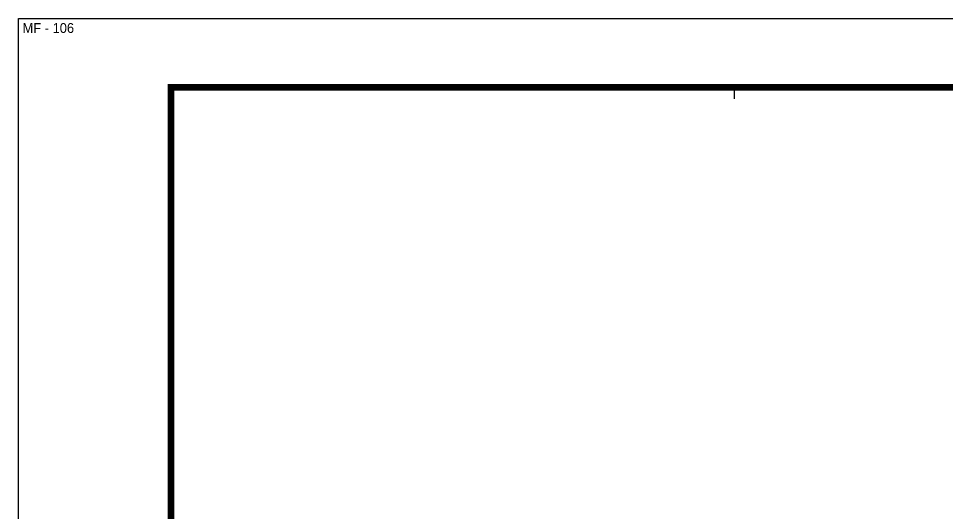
# Model space of a CAD drawing. Header units: millimetres. Extents: x 0 to 42050, y 0 to 29700.
# Drawn here: x 0 to 14161, y 22153 to 29700 of the extents above; entities that cross this region are included whole.
import ezdxf

# ---------------------------------------------------------------- set-up
doc = ezdxf.new("R2010")
doc.units = ezdxf.units.MM
doc.header["$LTSCALE"] = 50
doc.layers.add('XR-SHEET$0$XREF-Form$0$SHT', color=5, linetype='Continuous')
doc.layers.add('XR-SHEET$0$XREF-Form$0$TEMP', color=171, linetype='Continuous', plot=False)
doc.layers.add('숨김', color=1, linetype='Continuous', plot=False)
doc.styles.add('돋움', font='')
doc.styles.get('돋움').set_extended_font_data('Dotum')

# ---------------------------------------------------------------- blocks, each defined once
blk = doc.blocks.new('XR-SHEET')
at = {"layer": 'XR-SHEET$0$XREF-Form$0$SHT'}
blk.add_lwpolyline([(0, 594), (841, 594), (841, 0), (0, 0)], close=True, dxfattribs=at)
at = {"layer": 'XR-SHEET$0$XREF-Form$0$SHT', "const_width": 2}
blk.add_lwpolyline([(46.5, 573), (819.5, 573), (819.5, 21), (46.5, 21)], close=True, dxfattribs=at)
at = {"layer": 'XR-SHEET$0$XREF-Form$0$TEMP'}
blk.add_line((218.25, 573), (218.25, 569.5), dxfattribs=at)

msp = doc.modelspace()

# ---------------------------------------------------------------- block references
at = {"xscale": 50, "yscale": 50, "zscale": 50}
msp.add_blockref('XR-SHEET', (0, 0), dxfattribs=at)

# ---------------------------------------------------------------- texts
at = {"layer": '숨김', "style": '돋움'}
msp.add_text('MF - 106', height=150, dxfattribs=at).set_placement((61, 29481))

doc.saveas('drawing.dxf')
